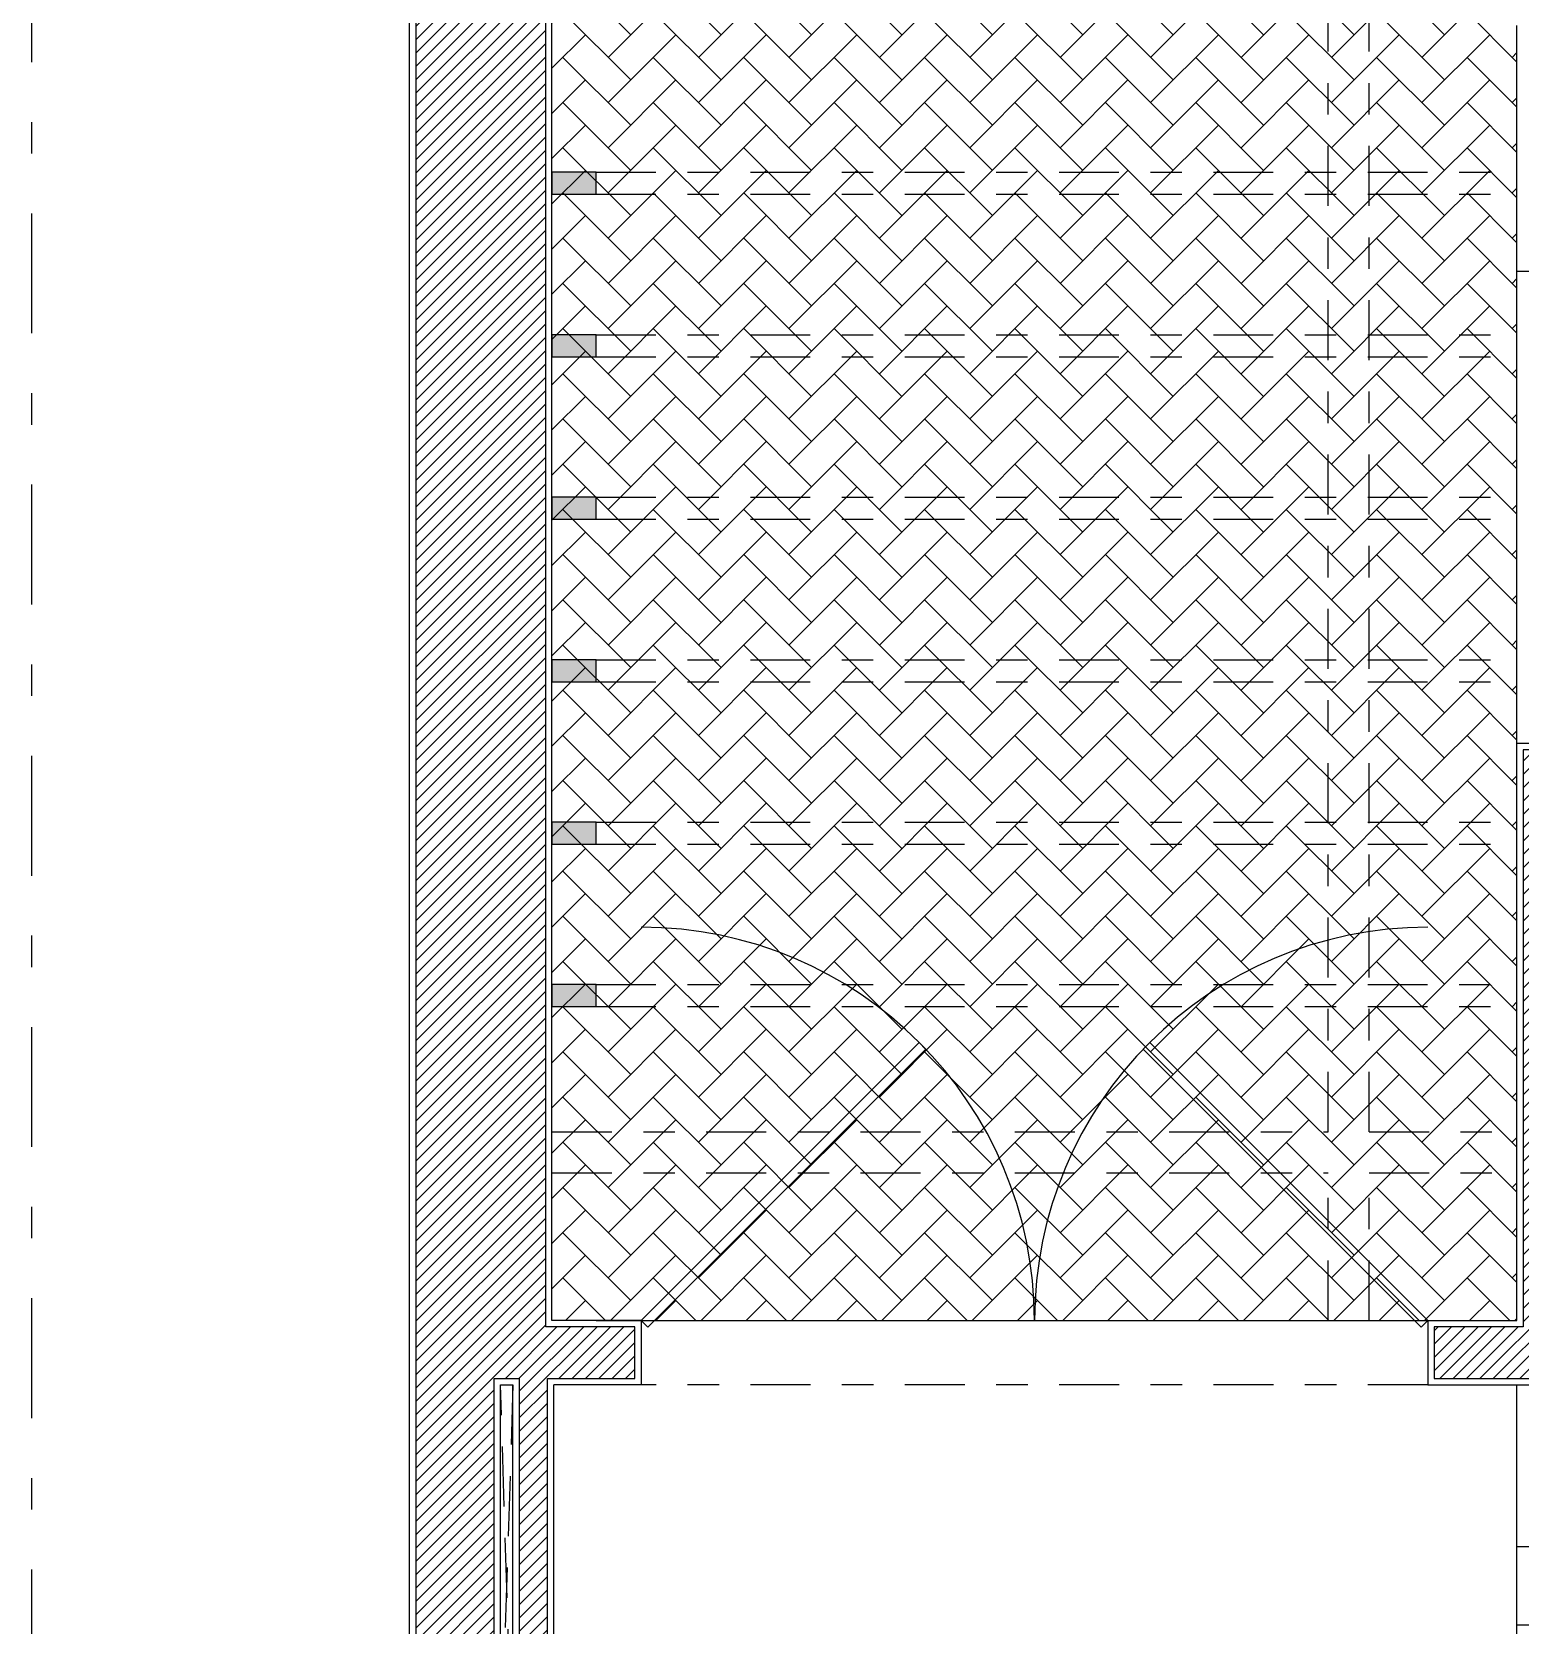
# Model space of a CAD drawing. Header units: millimetres. Extents: x 1999 to 2304, y 1614 to 1800.
# Drawn here: x 2206.26 to 2210.99, y 1632.21 to 1637.27 of the extents above; entities that cross this region are included whole.
import ezdxf

# ---------------------------------------------------------------- set-up
doc = ezdxf.new("R2010")
doc.units = ezdxf.units.MM
doc.header["$LTSCALE"] = 0.03
doc.linetypes.add('DASHDOT', pattern=[25.4, 12.7, -6.35, 0, -6.35])
doc.linetypes.add('HIDDEN', pattern=[9.525, 6.35, -3.175])
for name, color, linetype in [('Esquadrias', 3, 'Continuous'), ('PL09', 9, 'Continuous'), ('PL1', 1, 'Continuous'), ('PL250', 250, 'Continuous'), ('PL251', 251, 'Continuous'), ('PL3', 3, 'Continuous'), ('PL4', 4, 'Continuous'), ('Projeção', 250, 'HIDDEN')]:
    doc.layers.add(name, color=color, linetype=linetype)
pattern_1 = [(45, (174.669163, -0.952507), (-0.02121320344, 0.02121320344), [])]

msp = doc.modelspace()

# ---------------------------------------------------------------- hatches: boundary and pattern name
at = {"layer": 'PL09'}
h = msp.add_hatch(color=256, dxfattribs=at)
h.dxf.hatch_style = 1
h.paths.add_polyline_path([(2207.9083, 1636.7547), (2208.0483, 1636.7547), (2208.0483, 1636.8247), (2207.9083, 1636.8247)])
h = msp.add_hatch(color=256, dxfattribs=at)
h.dxf.hatch_style = 1
h.paths.add_polyline_path([(2207.9083, 1636.2383), (2208.0483, 1636.2383), (2208.0483, 1636.3083), (2207.9083, 1636.3083)])
h = msp.add_hatch(color=256, dxfattribs=at)
h.dxf.hatch_style = 1
h.paths.add_polyline_path([(2207.9083, 1635.7219), (2208.0483, 1635.7219), (2208.0483, 1635.7919), (2207.9083, 1635.7919)])
h = msp.add_hatch(color=256, dxfattribs=at)
h.dxf.hatch_style = 1
h.paths.add_polyline_path([(2207.9083, 1635.2055), (2208.0483, 1635.2055), (2208.0483, 1635.2755), (2207.9083, 1635.2755)])
h = msp.add_hatch(color=256, dxfattribs=at)
h.dxf.hatch_style = 1
h.paths.add_polyline_path([(2207.9083, 1634.6891), (2208.0483, 1634.6891), (2208.0483, 1634.7591), (2207.9083, 1634.7591)])
h = msp.add_hatch(color=256, dxfattribs=at)
h.dxf.hatch_style = 1
h.paths.add_polyline_path([(2207.9083, 1634.1727), (2208.0483, 1634.1727), (2208.0483, 1634.2427), (2207.9083, 1634.2427)])
at = {"layer": 'PL1'}
h = msp.add_hatch(dxfattribs=at)
h.set_pattern_fill('_USER', color=251, scale=0.03, angle=45, pattern_type=0)
h.set_pattern_definition(pattern_1)
h.paths.add_polyline_path([(2207.8883, 1644.8269), (2207.4753, 1644.8269), (2207.4753, 1624.7089), (2206.2753, 1624.7089), (2206.2753, 1624.4489), (2207.7893, 1624.4489), (2207.7893, 1624.5489), (2208.0218, 1624.5489), (2208.0218, 1624.8089), (2207.8943, 1624.8089), (2207.8943, 1632.9909), (2208.1718, 1632.9909), (2208.1718, 1633.1549), (2207.8883, 1633.1549)])
h.paths.add_polyline_path([(2207.7243, 1632.9909), (2207.8043, 1632.9909), (2207.8043, 1631.6929), (2207.7243, 1631.6929)], flags=16)
h.paths.add_polyline_path([(2207.7443, 1632.9709), (2207.7843, 1632.9709), (2207.7843, 1631.7129), (2207.7443, 1631.7129)], flags=0)
h.paths.add_polyline_path([(2207.7243, 1631.4639), (2207.8043, 1631.4639), (2207.8043, 1630.3549), (2207.7243, 1630.3549)], flags=16)
h.paths.add_polyline_path([(2207.7443, 1631.4439), (2207.7843, 1631.4439), (2207.7843, 1630.3749), (2207.7443, 1630.3749)], flags=0)
h.paths.add_polyline_path([(2207.7243, 1630.1119), (2207.8043, 1630.1119), (2207.8043, 1628.9529), (2207.7243, 1628.9529)], flags=16)
h.paths.add_polyline_path([(2207.7443, 1630.0919), (2207.7843, 1630.0919), (2207.7843, 1628.9729), (2207.7443, 1628.9729)], flags=0)
h.paths.add_polyline_path([(2207.7243, 1628.7059), (2207.8043, 1628.7059), (2207.8043, 1627.5209), (2207.7243, 1627.5209)], flags=16)
h.paths.add_polyline_path([(2207.7443, 1628.6859), (2207.7843, 1628.6859), (2207.7843, 1627.5409), (2207.7443, 1627.5409)], flags=0)
h.paths.add_polyline_path([(2207.8043, 1627.2739), (2207.8043, 1626.2799), (2207.5953, 1626.2799), (2207.5953, 1627.2739)], flags=16)
h.paths.add_polyline_path([(2207.7843, 1627.2539), (2207.7843, 1626.2999), (2207.6153, 1626.2999), (2207.6153, 1627.2539)], flags=0)
h.paths.add_polyline_path([(2207.7353, 1626.0339), (2207.8043, 1626.0339), (2207.8043, 1624.8089), (2207.7353, 1624.8089)], flags=16)
h.paths.add_polyline_path([(2207.7553, 1626.0139), (2207.7843, 1626.0139), (2207.7843, 1624.8289), (2207.7553, 1624.8289)], flags=0)
h = msp.add_hatch(dxfattribs=at)
h.set_pattern_fill('_USER', color=251, scale=0.03, angle=45, pattern_type=0)
h.set_pattern_definition(pattern_1)
h.paths.add_polyline_path([(2211.1323, 1634.9889), (2210.9953, 1634.9889), (2210.9953, 1633.1549), (2210.7118, 1633.1549), (2210.7118, 1632.9909), (2211.1323, 1632.9909), (2211.1323, 1633.5769), (2212.6723, 1633.5769), (2212.6723, 1632.4369), (2212.6223, 1632.4369), (2212.6223, 1632.3269), (2212.7823, 1632.3269), (2212.7823, 1633.7869), (2212.6923, 1633.7869), (2212.6923, 1633.6869), (2211.1323, 1633.6869)])
at = {"layer": 'PL251'}
h = msp.add_hatch(dxfattribs=at)
h.set_pattern_fill('AR-HBONE', color=256, scale=0.001)
h.set_pattern_definition([(45, (174.66916, -0.95251), (1e-17, 0.143684098), [0.3048, -0.1016]), (135, (174.741, -0.88066), (1e-17, 0.143684098), [0.3048, -0.1016])])
h.paths.add_polyline_path([(2207.9083, 1640.9209), (2210.9753, 1640.9209), (2210.9753, 1633.1749), (2207.9083, 1633.1749)])

# ---------------------------------------------------------------- linework, layer by layer
at = {"color": 5, "linetype": 'DASHDOT'}
msp.add_line((2206.2553, 1618.2109), (2206.2553, 1644.8469), dxfattribs=at)
at = {"layer": 'Esquadrias'}
for points in [[(2209.0969, 1634.0376), (2208.213, 1633.1537), (2208.1918, 1633.1749), (2209.0756, 1634.0588)], [(2209.7867, 1634.0376), (2210.6705, 1633.1537), (2210.6918, 1633.1749), (2209.8079, 1634.0588)]]:
    msp.add_lwpolyline(points, close=True, dxfattribs=at)
at = {"layer": 'Esquadrias', "color": 250}
for centre, start, end in [((2208.1918, 1633.1749), 360, 90), ((2210.6918, 1633.1749), 90, 180)]:
    msp.add_arc(centre, 1.25, start, end, dxfattribs=at)
at = {"layer": 'PL1'}
for p, q in [((2207.4553, 1624.7289), (2207.4553, 1644.8469)), ((2207.9083, 1633.1749), (2207.9083, 1644.8469)), ((2210.9753, 1636.5089), (2210.9753, 1637.2909)), ((2211.1523, 1636.5089), (2210.9753, 1636.5089)), ((2210.9753, 1633.1749), (2210.9753, 1635.0089)), ((2211.1523, 1635.0089), (2210.9753, 1635.0089)), ((2208.1918, 1633.1749), (2207.9083, 1633.1749)), ((2208.1918, 1633.1749), (2208.1918, 1632.9709)), ((2210.6918, 1633.1749), (2210.9753, 1633.1749)), ((2210.6918, 1633.1749), (2210.6918, 1632.9709)), ((2207.7443, 1631.7129), (2207.7443, 1632.9709)), ((2207.7443, 1632.9709), (2207.7843, 1632.9709)), ((2207.7843, 1631.7129), (2207.7843, 1632.9709)), ((2207.9143, 1624.8289), (2207.9143, 1632.9709)), ((2208.1918, 1632.9709), (2207.9143, 1632.9709)), ((2210.6918, 1632.9709), (2211.1523, 1632.9709)), ((2210.9753, 1632.2069), (2210.9753, 1632.4569)), ((2210.9753, 1632.4569), (2211.9023, 1632.4569)), ((2211.1523, 1632.2069), (2210.9753, 1632.2069))]:
    msp.add_line(p, q, dxfattribs=at)
at = {"layer": 'PL1', "color": 6}
for points in [[(2207.8883, 1644.8269), (2207.4753, 1644.8269), (2207.4753, 1624.7089), (2206.2753, 1624.7089), (2206.2753, 1624.4489), (2207.7893, 1624.4489), (2207.7893, 1624.5489), (2208.0218, 1624.5489), (2208.0218, 1624.8089), (2207.8943, 1624.8089), (2207.8943, 1632.9909), (2208.1718, 1632.9909), (2208.1718, 1633.1549), (2207.8883, 1633.1549)], [(2211.1323, 1634.9889), (2210.9953, 1634.9889), (2210.9953, 1633.1549), (2210.7118, 1633.1549), (2210.7118, 1632.9909), (2211.1323, 1632.9909), (2211.1323, 1633.5769), (2212.6723, 1633.5769), (2212.6723, 1632.4369), (2212.6223, 1632.4369), (2212.6223, 1632.3269), (2212.7823, 1632.3269), (2212.7823, 1633.7869), (2212.6923, 1633.7869), (2212.6923, 1633.6869), (2211.1323, 1633.6869)], [(2207.7243, 1632.9909), (2207.8043, 1632.9909), (2207.8043, 1631.6929), (2207.7243, 1631.6929)]]:
    msp.add_lwpolyline(points, close=True, dxfattribs=at)
at = {"layer": 'PL250'}
for p, q in [((2208.1918, 1633.1749), (2210.6918, 1633.1749)), ((2210.9753, 1631.4069), (2210.9753, 1632.2069))]:
    msp.add_line(p, q, dxfattribs=at)
at = {"layer": 'PL3'}
for points in [[(2207.9083, 1636.7547), (2208.0483, 1636.7547), (2208.0483, 1636.8247), (2207.9083, 1636.8247)], [(2207.9083, 1636.2383), (2208.0483, 1636.2383), (2208.0483, 1636.3083), (2207.9083, 1636.3083)], [(2207.9083, 1635.7219), (2208.0483, 1635.7219), (2208.0483, 1635.7919), (2207.9083, 1635.7919)], [(2207.9083, 1635.2055), (2208.0483, 1635.2055), (2208.0483, 1635.2755), (2207.9083, 1635.2755)], [(2207.9083, 1634.6891), (2208.0483, 1634.6891), (2208.0483, 1634.7591), (2207.9083, 1634.7591)], [(2207.9083, 1634.1727), (2208.0483, 1634.1727), (2208.0483, 1634.2427), (2207.9083, 1634.2427)]]:
    msp.add_lwpolyline(points, close=True, dxfattribs=at)
at = {"layer": 'PL4'}
for p, q in [((2210.9753, 1635.0089), (2210.9753, 1636.5089)), ((2210.9753, 1632.4569), (2210.9753, 1632.9709))]:
    msp.add_line(p, q, dxfattribs=at)
at = {"layer": 'Projeção', "linetype": 'DASHDOT', "ltscale": 0.5}
for p, q in [((2210.3753, 1633.7749), (2210.3753, 1642.2709)), ((2210.5053, 1633.7749), (2210.5053, 1642.1409)), ((2208.0483, 1636.8247), (2210.9753, 1636.8247)), ((2208.0483, 1636.7547), (2210.9753, 1636.7547)), ((2208.0483, 1636.3083), (2210.9753, 1636.3083)), ((2208.0483, 1636.2383), (2210.9753, 1636.2383)), ((2208.0483, 1635.7919), (2210.9753, 1635.7919)), ((2208.0483, 1635.7219), (2210.9753, 1635.7219)), ((2208.0483, 1635.2755), (2210.9753, 1635.2755)), ((2208.0483, 1635.2055), (2210.9753, 1635.2055)), ((2208.0483, 1634.7591), (2210.9753, 1634.7591)), ((2208.0483, 1634.6891), (2210.9753, 1634.6891)), ((2208.0483, 1634.2427), (2210.9753, 1634.2427)), ((2208.0483, 1634.1727), (2210.9753, 1634.1727)), ((2207.9083, 1633.7749), (2210.3753, 1633.7749)), ((2210.5053, 1633.7749), (2210.9753, 1633.7749)), ((2207.9083, 1633.6449), (2210.3753, 1633.6449)), ((2210.3753, 1633.1749), (2210.3753, 1633.6449)), ((2210.5053, 1633.1749), (2210.5053, 1633.6449)), ((2210.5053, 1633.6449), (2210.9753, 1633.6449)), ((2208.0483, 1633.1749), (2210.9753, 1633.1749)), ((2210.6918, 1632.9709), (2208.1918, 1632.9709))]:
    msp.add_line(p, q, dxfattribs=at)
at = {"layer": 'Projeção'}
for p, q in [((2207.7843, 1631.7129), (2207.7443, 1632.9709)), ((2207.7843, 1632.9709), (2207.7443, 1631.7129))]:
    msp.add_line(p, q, dxfattribs=at)

doc.saveas('drawing.dxf')
